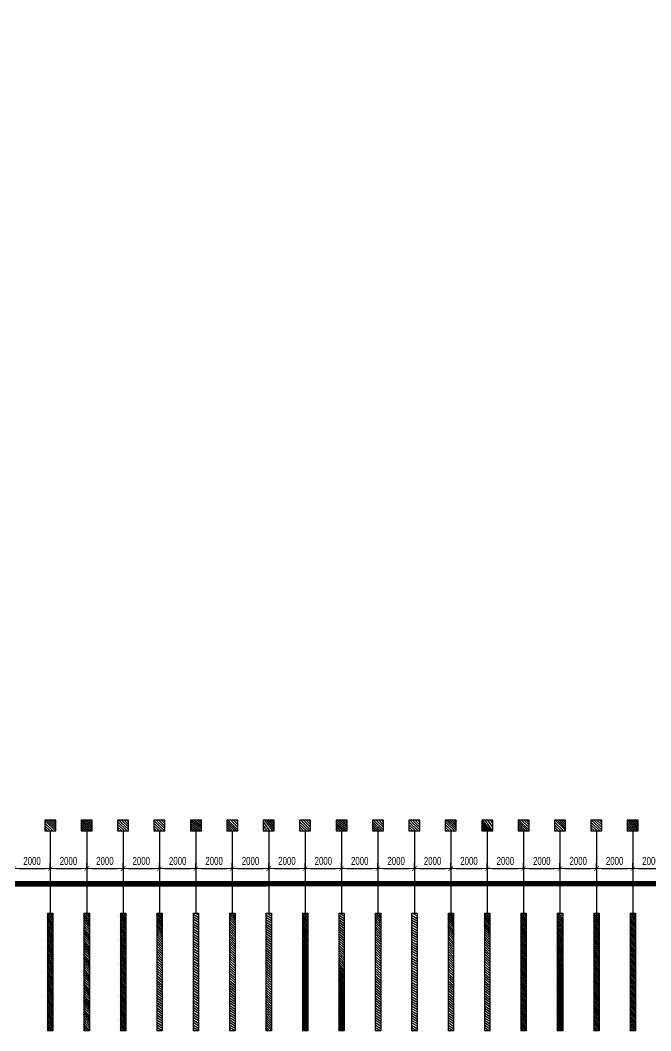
# Model space of a CAD drawing. Header units: millimetres. Extents: x -10588 to 227988, y -10588 to 100488.
# Drawn here: x 108250 to 142887, y -10588 to 44950 of the extents above; entities that cross this region are included whole.
import ezdxf

# ---------------------------------------------------------------- set-up
doc = ezdxf.new("R2010")
doc.units = ezdxf.units.MM
doc.linetypes.add('X-SITE$0$ACAD_ISO05W100', pattern=[33, 24, -3, 0, -3, 0, -3])
doc.layers.get('0').update_dxf_attribs({"lineweight": 20})
doc.layers.get('Defpoints').update_dxf_attribs({"color": 151, "lineweight": 9})
for name, color, linetype, lineweight in [('@@hatch - giaothong', 253, 'Continuous', 9), ('Landscape$0$A-HATCH', 252, 'Continuous', 18), ('NDC_S_DIM', 1, 'Continuous', 15)]:
    doc.layers.add(name, color=color, linetype=linetype, lineweight=lineweight)
doc.layers.add('A-SYM', color=7, linetype='Continuous')
doc.layers.add('X-SITE$0$A-SITE', color=2, linetype='X-SITE$0$ACAD_ISO05W100')
doc.styles.add('NDC_DIM', font='', dxfattribs={"width": 0.75})
doc.styles.get('NDC_DIM').set_extended_font_data('Dotum')
doc.dimstyles.new('NDC_dim_200', dxfattribs={"dimscale": 200, "dimtxt": 2.2, "dimasz": 1.5, "dimexe": 1.5, "dimexo": 2.5, "dimgap": 1, "dimtad": 1, "dimdec": 0, "dimzin": 0, "dimdsep": 46, "dimtxsty": 'NDC_DIM', "dimblk": 'DIMMARK', "dimcen": 0.09, "dimdle": 1.2, "dimclrd": 1, "dimclre": 1, "dimclrt": 3, "dimadec": 0, "dimazin": 0, "dimtfac": 1, "dimtdec": 0, "dimtix": 1, "dimtofl": 0, "dimtmove": 0, "dimatfit": 3, "dimfxl": 6, "dimfxlon": 1, "dimtolj": 1, "dimtzin": 0, "dimarcsym": 0})

# ---------------------------------------------------------------- blocks, each defined once
blk = doc.blocks.new('X-SITE')
at = {"layer": 'X-SITE$0$A-SITE', "const_width": 300}
blk.add_lwpolyline([(263891.6972274575, 94374.2868733796), (233890.9167651925, 124374.1597342881), (41048.81672237301, 124371.2061076554), (41031.4772981205, 26050.13213352286), (263893.9970330987, 26073.53728202902)], close=True, dxfattribs=at)
blk = doc.blocks.new('Neo_Samwoo')
at = {"layer": '@@hatch - giaothong', "lineweight": -3, "transparency": 33554559}
h = blk.add_hatch(dxfattribs=at)
h.set_pattern_fill('ANSI31', color=3, scale=750.0000000000002, angle=90.00000000000001)
h.set_pattern_definition([(135, (1742590341.413357, -434066229.3020579), (-66.29126073623884, -66.29126073623887), [])])
h.paths.add_polyline_path([(-302.44442273397, 0), (-302.44442273397, -584.009388985578), (302.44442273397, -584.009388985578), (302.44442273397, 0)])
h.paths.add_polyline_path([(150.0000001396984, 10987.54396887041), (-150.0000001396984, 10987.54396887041), (-150.0000001396984, 4527.282461116556), (150.0000001396984, 4527.282461116556)])
at = {"layer": 'Landscape$0$A-HATCH', "color": 1, "lineweight": -3}
for p, q in [((-150.0000001396984, 4527.282461116556), (-150.0000001396984, 10987.54396887041)), ((-150.0000001396984, 10987.54396887041), (150.0000001396984, 10987.54396887041)), ((150.0000001396984, 4527.282461116556), (150.0000001396984, 10987.54396887041)), ((150.0000001396984, 4527.282461116556), (-150.0000001396984, 4527.282461116556)), ((0, 0), (3.492459654808044e-07, 4527.282461116556)), ((302.44442273397, 0), (-302.44442273397, 0)), ((-302.44442273397, 0), (-302.44442273397, -584.009388985578)), ((302.44442273397, -584.009388985578), (302.44442273397, 0)), ((-302.44442273397, -584.009388985578), (302.44442273397, -584.009388985578))]:
    blk.add_line(p, q, dxfattribs=at)
blk = doc.blocks.new('DIMMARK')
at = {"layer": 'NDC_S_DIM', "color": 1}
blk.add_line((-1.5, 0), (1, 0), dxfattribs=at)
at = {"layer": 'NDC_S_DIM', "color": 2, "const_width": 0.1}
blk.add_lwpolyline([(-0.4242640687119285, -0.4242640687119285), (0.4242640687119285, 0.4242640687119285)], dxfattribs=at)
blk = doc.blocks.new('*D2548')
at = {"layer": 'Defpoints', "color": 0, "transparency": 16777216}
for p in [(107899.9999998134, -2061.176338476915), (109899.9999998134, -1674.894947533816), (109899.9999998134, -2061.176338631194)]:
    blk.add_point(p, dxfattribs=at)
at = {"layer": 'NDC_S_DIM', "color": 1, "lineweight": -2, "transparency": 16777216}
for p, q in [((107899.9999998134, -1674.894947533816), (107899.9999998134, -1374.894947533816)), ((109899.9999998134, -1674.894947533816), (109899.9999998134, -1374.894947533816)), ((108199.9999998134, -1674.894947533816), (109599.9999998134, -1674.894947533816))]:
    blk.add_line(p, q, dxfattribs=at)
at = {"layer": 'NDC_S_DIM', "color": 1, "lineweight": -2, "transparency": 16777216, "xscale": 300, "yscale": 300, "zscale": 300, "rotation": 180}
blk.add_blockref('DIMMARK', (107899.9999998134, -1674.894947533816), dxfattribs=at)
at = {"layer": 'NDC_S_DIM', "color": 1, "lineweight": -2, "transparency": 16777216, "xscale": 300, "yscale": 300, "zscale": 300}
blk.add_blockref('DIMMARK', (109899.9999998134, -1674.894947533816), dxfattribs=at)
at = {"layer": 'NDC_S_DIM', "color": 3, "transparency": 16777216, "insert": (108899.9999998134, -1254.894947533816), "char_height": 440.0000000000001, "attachment_point": 5, "style": 'NDC_DIM'}
blk.add_mtext('\\A1;2000', dxfattribs=at)
blk = doc.blocks.new('*D2549')
at = {"layer": 'Defpoints', "color": 0, "transparency": 16777216}
for p in [(109899.9999998134, -2061.176338631194), (111899.9999998134, -1674.894947533816), (111899.9999998134, -2061.176338785473)]:
    blk.add_point(p, dxfattribs=at)
at = {"layer": 'NDC_S_DIM', "color": 1, "lineweight": -2, "transparency": 16777216}
for p, q in [((109899.9999998134, -1674.894947533816), (109899.9999998134, -1374.894947533816)), ((111899.9999998134, -1674.894947533816), (111899.9999998134, -1374.894947533816)), ((110199.9999998134, -1674.894947533816), (111599.9999998134, -1674.894947533816))]:
    blk.add_line(p, q, dxfattribs=at)
at = {"layer": 'NDC_S_DIM', "color": 1, "lineweight": -2, "transparency": 16777216, "xscale": 300, "yscale": 300, "zscale": 300, "rotation": 180}
blk.add_blockref('DIMMARK', (109899.9999998134, -1674.894947533816), dxfattribs=at)
at = {"layer": 'NDC_S_DIM', "color": 1, "lineweight": -2, "transparency": 16777216, "xscale": 300, "yscale": 300, "zscale": 300}
blk.add_blockref('DIMMARK', (111899.9999998134, -1674.894947533816), dxfattribs=at)
at = {"layer": 'NDC_S_DIM', "color": 3, "transparency": 16777216, "insert": (110899.9999998134, -1254.894947533816), "char_height": 440.0000000000001, "attachment_point": 5, "style": 'NDC_DIM'}
blk.add_mtext('\\A1;2000', dxfattribs=at)
blk = doc.blocks.new('*D2550')
at = {"layer": 'Defpoints', "color": 0, "transparency": 16777216}
for p in [(111899.9999998134, -2061.176338785473), (113899.9999998134, -1674.894947533816), (113899.9999998134, -2061.176338939753)]:
    blk.add_point(p, dxfattribs=at)
at = {"layer": 'NDC_S_DIM', "color": 1, "lineweight": -2, "transparency": 16777216}
for p, q in [((111899.9999998134, -1674.894947533816), (111899.9999998134, -1374.894947533816)), ((113899.9999998134, -1674.894947533816), (113899.9999998134, -1374.894947533816)), ((112199.9999998134, -1674.894947533816), (113599.9999998134, -1674.894947533816))]:
    blk.add_line(p, q, dxfattribs=at)
at = {"layer": 'NDC_S_DIM', "color": 1, "lineweight": -2, "transparency": 16777216, "xscale": 300, "yscale": 300, "zscale": 300, "rotation": 180}
blk.add_blockref('DIMMARK', (111899.9999998134, -1674.894947533816), dxfattribs=at)
at = {"layer": 'NDC_S_DIM', "color": 1, "lineweight": -2, "transparency": 16777216, "xscale": 300, "yscale": 300, "zscale": 300}
blk.add_blockref('DIMMARK', (113899.9999998134, -1674.894947533816), dxfattribs=at)
at = {"layer": 'NDC_S_DIM', "color": 3, "transparency": 16777216, "insert": (112899.9999998134, -1254.894947533816), "char_height": 440.0000000000001, "attachment_point": 5, "style": 'NDC_DIM'}
blk.add_mtext('\\A1;2000', dxfattribs=at)
blk = doc.blocks.new('*D2551')
at = {"layer": 'Defpoints', "color": 0, "transparency": 16777216}
for p in [(113899.9999998134, -2061.176338939753), (115899.9999998134, -1674.894947533816), (115899.9999998134, -2061.176339094032)]:
    blk.add_point(p, dxfattribs=at)
at = {"layer": 'NDC_S_DIM', "color": 1, "lineweight": -2, "transparency": 16777216}
for p, q in [((113899.9999998134, -1674.894947533816), (113899.9999998134, -1374.894947533816)), ((115899.9999998134, -1674.894947533816), (115899.9999998134, -1374.894947533816)), ((114199.9999998134, -1674.894947533816), (115599.9999998134, -1674.894947533816))]:
    blk.add_line(p, q, dxfattribs=at)
at = {"layer": 'NDC_S_DIM', "color": 1, "lineweight": -2, "transparency": 16777216, "xscale": 300, "yscale": 300, "zscale": 300, "rotation": 180}
blk.add_blockref('DIMMARK', (113899.9999998134, -1674.894947533816), dxfattribs=at)
at = {"layer": 'NDC_S_DIM', "color": 1, "lineweight": -2, "transparency": 16777216, "xscale": 300, "yscale": 300, "zscale": 300}
blk.add_blockref('DIMMARK', (115899.9999998134, -1674.894947533816), dxfattribs=at)
at = {"layer": 'NDC_S_DIM', "color": 3, "transparency": 16777216, "insert": (114899.9999998134, -1254.894947533816), "char_height": 440.0000000000001, "attachment_point": 5, "style": 'NDC_DIM'}
blk.add_mtext('\\A1;2000', dxfattribs=at)
blk = doc.blocks.new('*D2552')
at = {"layer": 'Defpoints', "color": 0, "transparency": 16777216}
for p in [(115899.9999998134, -2061.176339094032), (117899.9999998134, -1674.894947533816), (117899.9999998134, -2061.176339248341)]:
    blk.add_point(p, dxfattribs=at)
at = {"layer": 'NDC_S_DIM', "color": 1, "lineweight": -2, "transparency": 16777216}
for p, q in [((115899.9999998134, -1674.894947533816), (115899.9999998134, -1374.894947533816)), ((117899.9999998134, -1674.894947533816), (117899.9999998134, -1374.894947533816)), ((116199.9999998134, -1674.894947533816), (117599.9999998134, -1674.894947533816))]:
    blk.add_line(p, q, dxfattribs=at)
at = {"layer": 'NDC_S_DIM', "color": 1, "lineweight": -2, "transparency": 16777216, "xscale": 300, "yscale": 300, "zscale": 300, "rotation": 180}
blk.add_blockref('DIMMARK', (115899.9999998134, -1674.894947533816), dxfattribs=at)
at = {"layer": 'NDC_S_DIM', "color": 1, "lineweight": -2, "transparency": 16777216, "xscale": 300, "yscale": 300, "zscale": 300}
blk.add_blockref('DIMMARK', (117899.9999998134, -1674.894947533816), dxfattribs=at)
at = {"layer": 'NDC_S_DIM', "color": 3, "transparency": 16777216, "insert": (116899.9999998134, -1254.894947533816), "char_height": 440.0000000000001, "attachment_point": 5, "style": 'NDC_DIM'}
blk.add_mtext('\\A1;2000', dxfattribs=at)
blk = doc.blocks.new('*D2576')
at = {"layer": 'Defpoints', "color": 0, "transparency": 16777216}
for p in [(117899.9999998134, -2061.176339248341), (119899.9999998134, -1674.894947533816), (119899.9999998134, -2061.17633940262)]:
    blk.add_point(p, dxfattribs=at)
at = {"layer": 'NDC_S_DIM', "color": 1, "lineweight": -2, "transparency": 16777216}
for p, q in [((117899.9999998134, -1674.894947533816), (117899.9999998134, -1374.894947533816)), ((119899.9999998134, -1674.894947533816), (119899.9999998134, -1374.894947533816)), ((118199.9999998134, -1674.894947533816), (119599.9999998134, -1674.894947533816))]:
    blk.add_line(p, q, dxfattribs=at)
at = {"layer": 'NDC_S_DIM', "color": 1, "lineweight": -2, "transparency": 16777216, "xscale": 300, "yscale": 300, "zscale": 300, "rotation": 180}
blk.add_blockref('DIMMARK', (117899.9999998134, -1674.894947533816), dxfattribs=at)
at = {"layer": 'NDC_S_DIM', "color": 1, "lineweight": -2, "transparency": 16777216, "xscale": 300, "yscale": 300, "zscale": 300}
blk.add_blockref('DIMMARK', (119899.9999998134, -1674.894947533816), dxfattribs=at)
at = {"layer": 'NDC_S_DIM', "color": 3, "transparency": 16777216, "insert": (118899.9999998134, -1254.894947533816), "char_height": 440.0000000000001, "attachment_point": 5, "style": 'NDC_DIM'}
blk.add_mtext('\\A1;2000', dxfattribs=at)
blk = doc.blocks.new('*D2577')
at = {"layer": 'Defpoints', "color": 0, "transparency": 16777216}
for p in [(119899.9999998134, -2061.17633940262), (121899.9999998134, -1674.894947533816), (121899.9999998134, -2061.1763395569)]:
    blk.add_point(p, dxfattribs=at)
at = {"layer": 'NDC_S_DIM', "color": 1, "lineweight": -2, "transparency": 16777216}
for p, q in [((119899.9999998134, -1674.894947533816), (119899.9999998134, -1374.894947533816)), ((121899.9999998134, -1674.894947533816), (121899.9999998134, -1374.894947533816)), ((120199.9999998134, -1674.894947533816), (121599.9999998134, -1674.894947533816))]:
    blk.add_line(p, q, dxfattribs=at)
at = {"layer": 'NDC_S_DIM', "color": 1, "lineweight": -2, "transparency": 16777216, "xscale": 300, "yscale": 300, "zscale": 300, "rotation": 180}
blk.add_blockref('DIMMARK', (119899.9999998134, -1674.894947533816), dxfattribs=at)
at = {"layer": 'NDC_S_DIM', "color": 1, "lineweight": -2, "transparency": 16777216, "xscale": 300, "yscale": 300, "zscale": 300}
blk.add_blockref('DIMMARK', (121899.9999998134, -1674.894947533816), dxfattribs=at)
at = {"layer": 'NDC_S_DIM', "color": 3, "transparency": 16777216, "insert": (120899.9999998134, -1254.894947533816), "char_height": 440.0000000000001, "attachment_point": 5, "style": 'NDC_DIM'}
blk.add_mtext('\\A1;2000', dxfattribs=at)
blk = doc.blocks.new('*D2578')
at = {"layer": 'Defpoints', "color": 0, "transparency": 16777216}
for p in [(121899.9999998134, -2061.1763395569), (123899.9999998134, -1674.894947533816), (123899.9999998134, -2061.176339711179)]:
    blk.add_point(p, dxfattribs=at)
at = {"layer": 'NDC_S_DIM', "color": 1, "lineweight": -2, "transparency": 16777216}
for p, q in [((121899.9999998134, -1674.894947533816), (121899.9999998134, -1374.894947533816)), ((123899.9999998134, -1674.894947533816), (123899.9999998134, -1374.894947533816)), ((122199.9999998134, -1674.894947533816), (123599.9999998134, -1674.894947533816))]:
    blk.add_line(p, q, dxfattribs=at)
at = {"layer": 'NDC_S_DIM', "color": 1, "lineweight": -2, "transparency": 16777216, "xscale": 300, "yscale": 300, "zscale": 300, "rotation": 180}
blk.add_blockref('DIMMARK', (121899.9999998134, -1674.894947533816), dxfattribs=at)
at = {"layer": 'NDC_S_DIM', "color": 1, "lineweight": -2, "transparency": 16777216, "xscale": 300, "yscale": 300, "zscale": 300}
blk.add_blockref('DIMMARK', (123899.9999998134, -1674.894947533816), dxfattribs=at)
at = {"layer": 'NDC_S_DIM', "color": 3, "transparency": 16777216, "insert": (122899.9999998134, -1254.894947533816), "char_height": 440.0000000000001, "attachment_point": 5, "style": 'NDC_DIM'}
blk.add_mtext('\\A1;2000', dxfattribs=at)
blk = doc.blocks.new('*D2579')
at = {"layer": 'Defpoints', "color": 0, "transparency": 16777216}
for p in [(123899.9999998134, -2061.176339711179), (125899.9999998134, -1674.894947533816), (125899.9999998134, -2061.176339865458)]:
    blk.add_point(p, dxfattribs=at)
at = {"layer": 'NDC_S_DIM', "color": 1, "lineweight": -2, "transparency": 16777216}
for p, q in [((123899.9999998134, -1674.894947533816), (123899.9999998134, -1374.894947533816)), ((125899.9999998134, -1674.894947533816), (125899.9999998134, -1374.894947533816)), ((124199.9999998134, -1674.894947533816), (125599.9999998134, -1674.894947533816))]:
    blk.add_line(p, q, dxfattribs=at)
at = {"layer": 'NDC_S_DIM', "color": 1, "lineweight": -2, "transparency": 16777216, "xscale": 300, "yscale": 300, "zscale": 300, "rotation": 180}
blk.add_blockref('DIMMARK', (123899.9999998134, -1674.894947533816), dxfattribs=at)
at = {"layer": 'NDC_S_DIM', "color": 1, "lineweight": -2, "transparency": 16777216, "xscale": 300, "yscale": 300, "zscale": 300}
blk.add_blockref('DIMMARK', (125899.9999998134, -1674.894947533816), dxfattribs=at)
at = {"layer": 'NDC_S_DIM', "color": 3, "transparency": 16777216, "insert": (124899.9999998134, -1254.894947533816), "char_height": 440.0000000000001, "attachment_point": 5, "style": 'NDC_DIM'}
blk.add_mtext('\\A1;2000', dxfattribs=at)
blk = doc.blocks.new('*D2580')
at = {"layer": 'Defpoints', "color": 0, "transparency": 16777216}
for p in [(125899.9999998134, -2061.176339865458), (127899.9999998134, -1674.894947533816), (127899.9999998134, -2061.176340019767)]:
    blk.add_point(p, dxfattribs=at)
at = {"layer": 'NDC_S_DIM', "color": 1, "lineweight": -2, "transparency": 16777216}
for p, q in [((125899.9999998134, -1674.894947533816), (125899.9999998134, -1374.894947533816)), ((127899.9999998134, -1674.894947533816), (127899.9999998134, -1374.894947533816)), ((126199.9999998134, -1674.894947533816), (127599.9999998134, -1674.894947533816))]:
    blk.add_line(p, q, dxfattribs=at)
at = {"layer": 'NDC_S_DIM', "color": 1, "lineweight": -2, "transparency": 16777216, "xscale": 300, "yscale": 300, "zscale": 300, "rotation": 180}
blk.add_blockref('DIMMARK', (125899.9999998134, -1674.894947533816), dxfattribs=at)
at = {"layer": 'NDC_S_DIM', "color": 1, "lineweight": -2, "transparency": 16777216, "xscale": 300, "yscale": 300, "zscale": 300}
blk.add_blockref('DIMMARK', (127899.9999998134, -1674.894947533816), dxfattribs=at)
at = {"layer": 'NDC_S_DIM', "color": 3, "transparency": 16777216, "insert": (126899.9999998134, -1254.894947533816), "char_height": 440.0000000000001, "attachment_point": 5, "style": 'NDC_DIM'}
blk.add_mtext('\\A1;2000', dxfattribs=at)
blk = doc.blocks.new('*D2581')
at = {"layer": 'Defpoints', "color": 0, "transparency": 16777216}
for p in [(127899.9999998134, -2061.176340019767), (129899.9999998134, -1674.894947533816), (129899.9999998134, -2061.176340174046)]:
    blk.add_point(p, dxfattribs=at)
at = {"layer": 'NDC_S_DIM', "color": 1, "lineweight": -2, "transparency": 16777216}
for p, q in [((127899.9999998134, -1674.894947533816), (127899.9999998134, -1374.894947533816)), ((129899.9999998134, -1674.894947533816), (129899.9999998134, -1374.894947533816)), ((128199.9999998134, -1674.894947533816), (129599.9999998134, -1674.894947533816))]:
    blk.add_line(p, q, dxfattribs=at)
at = {"layer": 'NDC_S_DIM', "color": 1, "lineweight": -2, "transparency": 16777216, "xscale": 300, "yscale": 300, "zscale": 300, "rotation": 180}
blk.add_blockref('DIMMARK', (127899.9999998134, -1674.894947533816), dxfattribs=at)
at = {"layer": 'NDC_S_DIM', "color": 1, "lineweight": -2, "transparency": 16777216, "xscale": 300, "yscale": 300, "zscale": 300}
blk.add_blockref('DIMMARK', (129899.9999998134, -1674.894947533816), dxfattribs=at)
at = {"layer": 'NDC_S_DIM', "color": 3, "transparency": 16777216, "insert": (128899.9999998134, -1254.894947533816), "char_height": 440.0000000000001, "attachment_point": 5, "style": 'NDC_DIM'}
blk.add_mtext('\\A1;2000', dxfattribs=at)
blk = doc.blocks.new('*D2582')
at = {"layer": 'Defpoints', "color": 0, "transparency": 16777216}
for p in [(129899.9999998134, -2061.176340174046), (131899.9999998134, -1674.894947533816), (131899.9999998134, -2061.176340328326)]:
    blk.add_point(p, dxfattribs=at)
at = {"layer": 'NDC_S_DIM', "color": 1, "lineweight": -2, "transparency": 16777216}
for p, q in [((129899.9999998134, -1674.894947533816), (129899.9999998134, -1374.894947533816)), ((131899.9999998134, -1674.894947533816), (131899.9999998134, -1374.894947533816)), ((130199.9999998134, -1674.894947533816), (131599.9999998134, -1674.894947533816))]:
    blk.add_line(p, q, dxfattribs=at)
at = {"layer": 'NDC_S_DIM', "color": 1, "lineweight": -2, "transparency": 16777216, "xscale": 300, "yscale": 300, "zscale": 300, "rotation": 180}
blk.add_blockref('DIMMARK', (129899.9999998134, -1674.894947533816), dxfattribs=at)
at = {"layer": 'NDC_S_DIM', "color": 1, "lineweight": -2, "transparency": 16777216, "xscale": 300, "yscale": 300, "zscale": 300}
blk.add_blockref('DIMMARK', (131899.9999998134, -1674.894947533816), dxfattribs=at)
at = {"layer": 'NDC_S_DIM', "color": 3, "transparency": 16777216, "insert": (130899.9999998134, -1254.894947533816), "char_height": 440.0000000000001, "attachment_point": 5, "style": 'NDC_DIM'}
blk.add_mtext('\\A1;2000', dxfattribs=at)
blk = doc.blocks.new('*D2583')
at = {"layer": 'Defpoints', "color": 0, "transparency": 16777216}
for p in [(131899.9999998134, -2061.176340328326), (133899.9999998134, -1674.894947533816), (133899.9999998134, -2061.176340482605)]:
    blk.add_point(p, dxfattribs=at)
at = {"layer": 'NDC_S_DIM', "color": 1, "lineweight": -2, "transparency": 16777216}
for p, q in [((131899.9999998134, -1674.894947533816), (131899.9999998134, -1374.894947533816)), ((133899.9999998134, -1674.894947533816), (133899.9999998134, -1374.894947533816)), ((132199.9999998134, -1674.894947533816), (133599.9999998134, -1674.894947533816))]:
    blk.add_line(p, q, dxfattribs=at)
at = {"layer": 'NDC_S_DIM', "color": 1, "lineweight": -2, "transparency": 16777216, "xscale": 300, "yscale": 300, "zscale": 300, "rotation": 180}
blk.add_blockref('DIMMARK', (131899.9999998134, -1674.894947533816), dxfattribs=at)
at = {"layer": 'NDC_S_DIM', "color": 1, "lineweight": -2, "transparency": 16777216, "xscale": 300, "yscale": 300, "zscale": 300}
blk.add_blockref('DIMMARK', (133899.9999998134, -1674.894947533816), dxfattribs=at)
at = {"layer": 'NDC_S_DIM', "color": 3, "transparency": 16777216, "insert": (132899.9999998134, -1254.894947533816), "char_height": 440.0000000000001, "attachment_point": 5, "style": 'NDC_DIM'}
blk.add_mtext('\\A1;2000', dxfattribs=at)
blk = doc.blocks.new('*D2584')
at = {"layer": 'Defpoints', "color": 0, "transparency": 16777216}
for p in [(133899.9999998134, -2061.176340482605), (135899.9999998134, -1674.894947533816), (135899.9999998134, -2061.176340636885)]:
    blk.add_point(p, dxfattribs=at)
at = {"layer": 'NDC_S_DIM', "color": 1, "lineweight": -2, "transparency": 16777216}
for p, q in [((133899.9999998134, -1674.894947533816), (133899.9999998134, -1374.894947533816)), ((135899.9999998134, -1674.894947533816), (135899.9999998134, -1374.894947533816)), ((134199.9999998134, -1674.894947533816), (135599.9999998134, -1674.894947533816))]:
    blk.add_line(p, q, dxfattribs=at)
at = {"layer": 'NDC_S_DIM', "color": 1, "lineweight": -2, "transparency": 16777216, "xscale": 300, "yscale": 300, "zscale": 300, "rotation": 180}
blk.add_blockref('DIMMARK', (133899.9999998134, -1674.894947533816), dxfattribs=at)
at = {"layer": 'NDC_S_DIM', "color": 1, "lineweight": -2, "transparency": 16777216, "xscale": 300, "yscale": 300, "zscale": 300}
blk.add_blockref('DIMMARK', (135899.9999998134, -1674.894947533816), dxfattribs=at)
at = {"layer": 'NDC_S_DIM', "color": 3, "transparency": 16777216, "insert": (134899.9999998134, -1254.894947533816), "char_height": 440.0000000000001, "attachment_point": 5, "style": 'NDC_DIM'}
blk.add_mtext('\\A1;2000', dxfattribs=at)
blk = doc.blocks.new('*D2585')
at = {"layer": 'Defpoints', "color": 0, "transparency": 16777216}
for p in [(135899.9999998134, -2061.176340636885), (137899.9999998134, -1674.894947533816), (137899.9999998134, -2061.176340791193)]:
    blk.add_point(p, dxfattribs=at)
at = {"layer": 'NDC_S_DIM', "color": 1, "lineweight": -2, "transparency": 16777216}
for p, q in [((135899.9999998134, -1674.894947533816), (135899.9999998134, -1374.894947533816)), ((137899.9999998134, -1674.894947533816), (137899.9999998134, -1374.894947533816)), ((136199.9999998134, -1674.894947533816), (137599.9999998134, -1674.894947533816))]:
    blk.add_line(p, q, dxfattribs=at)
at = {"layer": 'NDC_S_DIM', "color": 1, "lineweight": -2, "transparency": 16777216, "xscale": 300, "yscale": 300, "zscale": 300, "rotation": 180}
blk.add_blockref('DIMMARK', (135899.9999998134, -1674.894947533816), dxfattribs=at)
at = {"layer": 'NDC_S_DIM', "color": 1, "lineweight": -2, "transparency": 16777216, "xscale": 300, "yscale": 300, "zscale": 300}
blk.add_blockref('DIMMARK', (137899.9999998134, -1674.894947533816), dxfattribs=at)
at = {"layer": 'NDC_S_DIM', "color": 3, "transparency": 16777216, "insert": (136899.9999998134, -1254.894947533816), "char_height": 440.0000000000001, "attachment_point": 5, "style": 'NDC_DIM'}
blk.add_mtext('\\A1;2000', dxfattribs=at)
blk = doc.blocks.new('*D2586')
at = {"layer": 'Defpoints', "color": 0, "transparency": 16777216}
for p in [(137899.9999998134, -2061.176340791193), (139899.9999998134, -1674.894947533816), (139899.9999998134, -2061.176340945472)]:
    blk.add_point(p, dxfattribs=at)
at = {"layer": 'NDC_S_DIM', "color": 1, "lineweight": -2, "transparency": 16777216}
for p, q in [((137899.9999998134, -1674.894947533816), (137899.9999998134, -1374.894947533816)), ((139899.9999998134, -1674.894947533816), (139899.9999998134, -1374.894947533816)), ((138199.9999998134, -1674.894947533816), (139599.9999998134, -1674.894947533816))]:
    blk.add_line(p, q, dxfattribs=at)
at = {"layer": 'NDC_S_DIM', "color": 1, "lineweight": -2, "transparency": 16777216, "xscale": 300, "yscale": 300, "zscale": 300, "rotation": 180}
blk.add_blockref('DIMMARK', (137899.9999998134, -1674.894947533816), dxfattribs=at)
at = {"layer": 'NDC_S_DIM', "color": 1, "lineweight": -2, "transparency": 16777216, "xscale": 300, "yscale": 300, "zscale": 300}
blk.add_blockref('DIMMARK', (139899.9999998134, -1674.894947533816), dxfattribs=at)
at = {"layer": 'NDC_S_DIM', "color": 3, "transparency": 16777216, "insert": (138899.9999998134, -1254.894947533816), "char_height": 440.0000000000001, "attachment_point": 5, "style": 'NDC_DIM'}
blk.add_mtext('\\A1;2000', dxfattribs=at)
blk = doc.blocks.new('*D2587')
at = {"layer": 'Defpoints', "color": 0, "transparency": 16777216}
for p in [(139899.9999998134, -2061.176340945472), (141899.9999998134, -1674.894947533816), (141899.9999998134, -2061.176341099752)]:
    blk.add_point(p, dxfattribs=at)
at = {"layer": 'NDC_S_DIM', "color": 1, "lineweight": -2, "transparency": 16777216}
for p, q in [((139899.9999998134, -1674.894947533816), (139899.9999998134, -1374.894947533816)), ((141899.9999998134, -1674.894947533816), (141899.9999998134, -1374.894947533816)), ((140199.9999998134, -1674.894947533816), (141599.9999998134, -1674.894947533816))]:
    blk.add_line(p, q, dxfattribs=at)
at = {"layer": 'NDC_S_DIM', "color": 1, "lineweight": -2, "transparency": 16777216, "xscale": 300, "yscale": 300, "zscale": 300, "rotation": 180}
blk.add_blockref('DIMMARK', (139899.9999998134, -1674.894947533816), dxfattribs=at)
at = {"layer": 'NDC_S_DIM', "color": 1, "lineweight": -2, "transparency": 16777216, "xscale": 300, "yscale": 300, "zscale": 300}
blk.add_blockref('DIMMARK', (141899.9999998134, -1674.894947533816), dxfattribs=at)
at = {"layer": 'NDC_S_DIM', "color": 3, "transparency": 16777216, "insert": (140899.9999998134, -1254.894947533816), "char_height": 440.0000000000001, "attachment_point": 5, "style": 'NDC_DIM'}
blk.add_mtext('\\A1;2000', dxfattribs=at)
blk = doc.blocks.new('*D2588')
at = {"layer": 'Defpoints', "color": 0, "transparency": 16777216}
for p in [(141899.9999998134, -2061.176341099752), (143899.9999998134, -1674.894947533816), (143899.9999998134, -2061.176341254031)]:
    blk.add_point(p, dxfattribs=at)
at = {"layer": 'NDC_S_DIM', "color": 1, "lineweight": -2, "transparency": 16777216}
for p, q in [((141899.9999998134, -1674.894947533816), (141899.9999998134, -1374.894947533816)), ((143899.9999998134, -1674.894947533816), (143899.9999998134, -1374.894947533816)), ((142199.9999998134, -1674.894947533816), (143599.9999998134, -1674.894947533816))]:
    blk.add_line(p, q, dxfattribs=at)
at = {"layer": 'NDC_S_DIM', "color": 1, "lineweight": -2, "transparency": 16777216, "xscale": 300, "yscale": 300, "zscale": 300, "rotation": 180}
blk.add_blockref('DIMMARK', (141899.9999998134, -1674.894947533816), dxfattribs=at)
at = {"layer": 'NDC_S_DIM', "color": 1, "lineweight": -2, "transparency": 16777216, "xscale": 300, "yscale": 300, "zscale": 300}
blk.add_blockref('DIMMARK', (143899.9999998134, -1674.894947533816), dxfattribs=at)
at = {"layer": 'NDC_S_DIM', "color": 3, "transparency": 16777216, "insert": (142899.9999998134, -1254.894947533816), "char_height": 440.0000000000001, "attachment_point": 5, "style": 'NDC_DIM'}
blk.add_mtext('\\A1;2000', dxfattribs=at)

msp = doc.modelspace()

# ---------------------------------------------------------------- block references
msp.add_blockref('X-SITE', (-43848.81672237068, -28571.20610765414))
at = {"layer": 'A-SYM', "rotation": 180}
for p in [(109900.0000000031, 400.0000000012806), (111900.0000000031, 400.0000000012806), (113900.0000000031, 400.0000000012806), (115900.0000000031, 400.0000000012806), (117900.0000000031, 400.0000000012806), (119900.0000000031, 400.0000000012806), (121900.0000000031, 400.0000000012806), (123900.0000000031, 400.0000000012806), (125900.0000000031, 400.0000000012806), (127900.0000000031, 400.0000000012806), (129900.0000000031, 400.0000000012806), (131900.0000000031, 400.0000000012806), (133900.0000000031, 400.0000000012806), (135900.0000000031, 400.0000000012806), (137900.0000000031, 400.0000000012806), (139900.0000000031, 400.0000000012806), (141900.0000000031, 400.0000000012806)]:
    msp.add_blockref('Neo_Samwoo', p, dxfattribs=at)

# ---------------------------------------------------------------- dimensions: what is measured, and where the dimension line sits
at = {"layer": 'NDC_S_DIM'}
for base, p1, p2, picture, middle in [((109899.9999998134, -1674.894947533816), (107899.9999998134, -2061.176338476915), (109899.9999998134, -2061.176338631194), '*D2548', (108899.9999998134, -1254.894947533816)), ((111899.9999998134, -1674.894947533816), (109899.9999998134, -2061.176338631194), (111899.9999998134, -2061.176338785473), '*D2549', (110899.9999998134, -1254.894947533816)), ((113899.9999998134, -1674.894947533816), (111899.9999998134, -2061.176338785473), (113899.9999998134, -2061.176338939753), '*D2550', (112899.9999998134, -1254.894947533816)), ((115899.9999998134, -1674.894947533816), (113899.9999998134, -2061.176338939753), (115899.9999998134, -2061.176339094032), '*D2551', (114899.9999998134, -1254.894947533816)), ((117899.9999998134, -1674.894947533816), (115899.9999998134, -2061.176339094032), (117899.9999998134, -2061.176339248341), '*D2552', (116899.9999998134, -1254.894947533816)), ((119899.9999998134, -1674.894947533816), (117899.9999998134, -2061.176339248341), (119899.9999998134, -2061.17633940262), '*D2576', (118899.9999998134, -1254.894947533816)), ((121899.9999998134, -1674.894947533816), (119899.9999998134, -2061.17633940262), (121899.9999998134, -2061.1763395569), '*D2577', (120899.9999998134, -1254.894947533816)), ((123899.9999998134, -1674.894947533816), (121899.9999998134, -2061.1763395569), (123899.9999998134, -2061.176339711179), '*D2578', (122899.9999998134, -1254.894947533816)), ((125899.9999998134, -1674.894947533816), (123899.9999998134, -2061.176339711179), (125899.9999998134, -2061.176339865458), '*D2579', (124899.9999998134, -1254.894947533816)), ((127899.9999998134, -1674.894947533816), (125899.9999998134, -2061.176339865458), (127899.9999998134, -2061.176340019767), '*D2580', (126899.9999998134, -1254.894947533816)), ((129899.9999998134, -1674.894947533816), (127899.9999998134, -2061.176340019767), (129899.9999998134, -2061.176340174046), '*D2581', (128899.9999998134, -1254.894947533816)), ((131899.9999998134, -1674.894947533816), (129899.9999998134, -2061.176340174046), (131899.9999998134, -2061.176340328326), '*D2582', (130899.9999998134, -1254.894947533816)), ((133899.9999998134, -1674.894947533816), (131899.9999998134, -2061.176340328326), (133899.9999998134, -2061.176340482605), '*D2583', (132899.9999998134, -1254.894947533816)), ((135899.9999998134, -1674.894947533816), (133899.9999998134, -2061.176340482605), (135899.9999998134, -2061.176340636885), '*D2584', (134899.9999998134, -1254.894947533816)), ((137899.9999998134, -1674.894947533816), (135899.9999998134, -2061.176340636885), (137899.9999998134, -2061.176340791193), '*D2585', (136899.9999998134, -1254.894947533816)), ((139899.9999998134, -1674.894947533816), (137899.9999998134, -2061.176340791193), (139899.9999998134, -2061.176340945472), '*D2586', (138899.9999998134, -1254.894947533816)), ((141899.9999998134, -1674.894947533816), (139899.9999998134, -2061.176340945472), (141899.9999998134, -2061.176341099752), '*D2587', (140899.9999998134, -1254.894947533816)), ((143899.9999998134, -1674.894947533816), (141899.9999998134, -2061.176341099752), (143899.9999998134, -2061.176341254031), '*D2588', (142899.9999998134, -1254.894947533816))]:
    dim = msp.add_linear_dim(base=base, p1=p1, p2=p2, dimstyle='NDC_dim_200', override={"dimtmove": 1}, dxfattribs=at)
    dim.commit()
    dim.dimension.update_dxf_attribs({"geometry": picture, "text_midpoint": middle})

doc.saveas('drawing.dxf')
